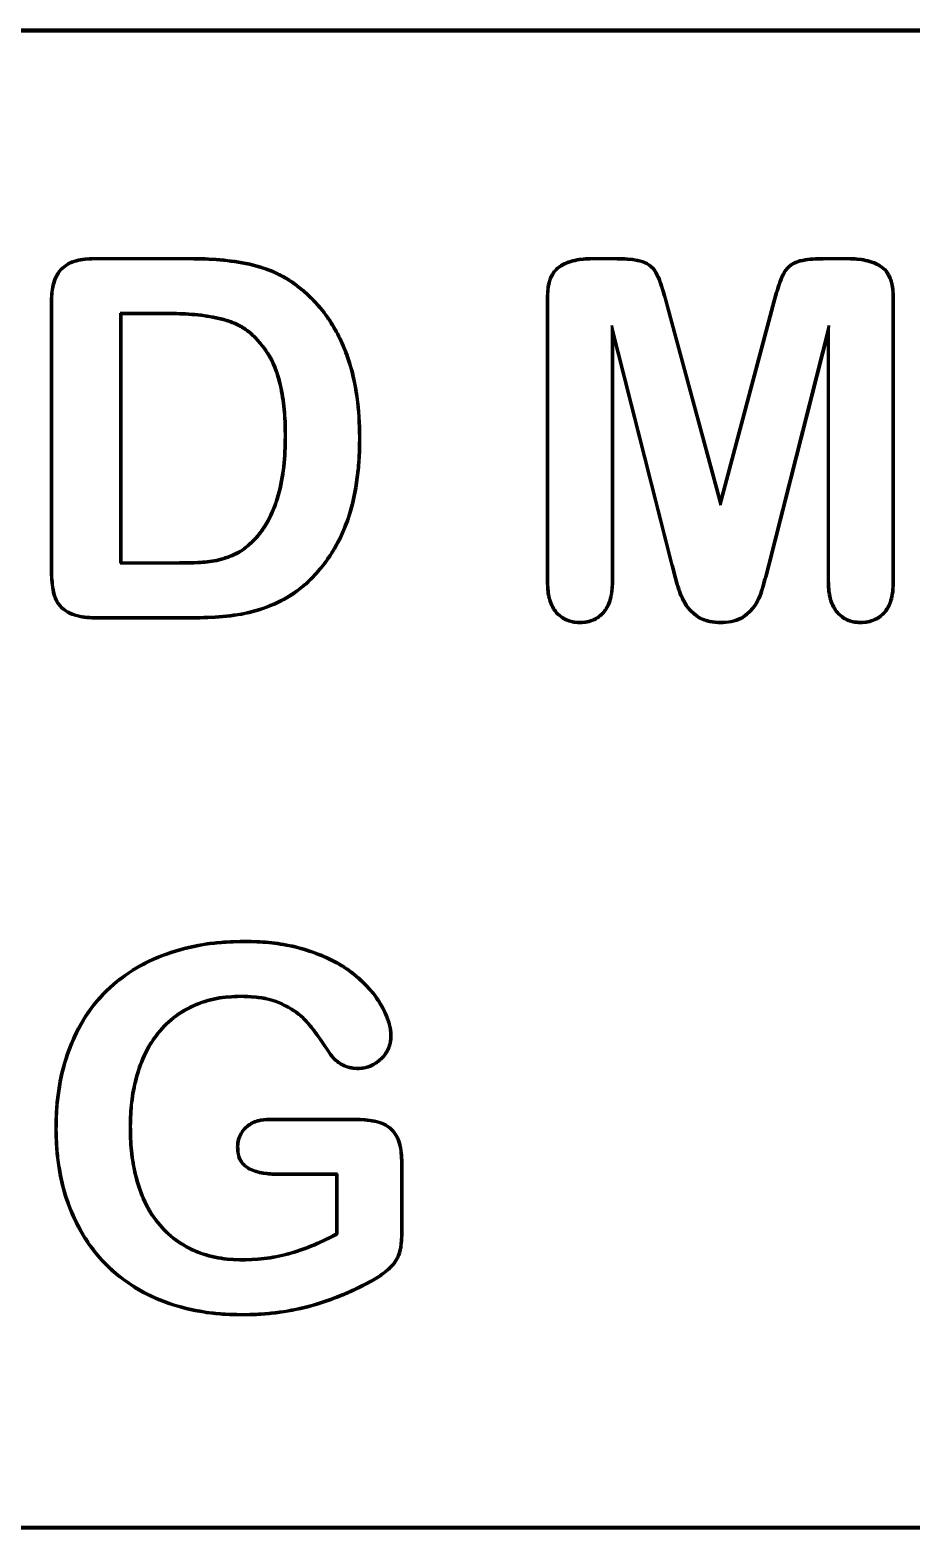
# Model space of a CAD drawing. Header units: millimetres. Extents: x 3 to 1148, y 20 to 725.
# Drawn here: x 216.79 to 225.03, y 134.83 to 148.83 of the extents above; entities that cross this region are included whole.
import ezdxf

# ---------------------------------------------------------------- set-up
doc = ezdxf.new("R2010")
doc.units = ezdxf.units.MM
doc.header["$LTSCALE"] = 1.333333
doc.layers.add('Visible (ANSI)', color=7, linetype='Continuous', lineweight=50)
doc.layers.add('Visible Narrow (ANSI)', color=7, linetype='Continuous', lineweight=35)

msp = doc.modelspace()

# ---------------------------------------------------------------- linework, layer by layer
at = {"layer": 'Visible (ANSI)'}
for p, q in [((231.098, 148.825), (195.098, 148.825)), ((231.098, 148.812), (195.098, 148.812)), ((217.394, 146.694), (218.291, 146.694)), ((217.394, 146.685), (217.394, 146.694)), ((217.394, 146.685), (218.291, 146.685)), ((222.05, 146.694), (222.26, 146.694)), ((222.051, 146.685), (222.05, 146.694)), ((222.051, 146.685), (222.26, 146.685)), ((224.232, 146.694), (224.443, 146.694)), ((224.233, 146.685), (224.443, 146.685)), ((224.443, 146.685), (224.443, 146.694)), ((219.341, 146.39), (219.347, 146.397)), ((221.629, 143.666), (221.629, 146.321)), ((221.638, 146.321), (221.629, 146.321)), ((221.638, 143.666), (221.638, 146.321)), ((224.858, 146.321), (224.867, 146.321)), ((224.858, 146.321), (224.858, 143.666)), ((224.867, 146.321), (224.867, 143.666)), ((216.992, 143.806), (216.992, 146.276)), ((217.001, 146.275), (216.992, 146.276)), ((217.001, 143.806), (217.001, 146.275)), ((217.639, 146.178), (217.639, 143.841)), ((218.106, 146.178), (217.639, 146.178)), ((217.639, 146.178), (217.648, 146.169)), ((218.106, 146.169), (217.648, 146.169)), ((217.648, 146.169), (217.648, 143.85)), ((222.746, 146.245), (223.248, 144.385)), ((222.755, 146.248), (223.248, 144.419)), ((223.248, 144.419), (223.735, 146.248)), ((223.248, 144.385), (223.744, 146.245)), ((222.233, 146.064), (222.242, 145.994)), ((222.233, 146.064), (222.233, 143.668)), ((222.795, 143.849), (222.233, 146.064)), ((224.263, 146.064), (223.701, 143.849)), ((224.263, 146.064), (224.254, 145.994)), ((224.263, 143.668), (224.263, 146.064)), ((222.787, 143.847), (222.242, 145.994)), ((222.242, 145.994), (222.242, 143.668)), ((224.254, 145.994), (223.71, 143.847)), ((224.254, 143.668), (224.254, 145.994)), ((219.188, 145.023), (219.179, 145.023)), ((219.871, 145.018), (219.879, 145.018)), ((223.248, 144.385), (223.248, 144.419)), ((218.836, 144.004), (218.831, 144.011)), ((217.639, 143.841), (217.648, 143.85)), ((217.639, 143.841), (218.174, 143.841)), ((217.648, 143.85), (218.174, 143.85)), ((222.795, 143.849), (222.787, 143.847)), ((219.369, 143.65), (219.375, 143.643)), ((221.638, 143.666), (221.629, 143.666)), ((222.233, 143.668), (222.242, 143.668)), ((224.263, 143.668), (224.254, 143.668)), ((224.858, 143.666), (224.867, 143.666)), ((218.315, 143.334), (217.425, 143.334)), ((218.315, 143.325), (217.425, 143.325)), ((221.934, 143.29), (221.934, 143.281)), ((223.248, 143.29), (223.248, 143.281)), ((224.557, 143.29), (224.557, 143.281)), ((218.805, 140.304), (218.805, 140.313)), ((218.764, 139.796), (218.764, 139.788)), ((220.163, 139.425), (220.172, 139.425)), ((219.61, 139.252), (219.602, 139.247)), ((219.854, 139.122), (219.853, 139.114)), ((219.036, 138.65), (219.811, 138.65)), ((219.037, 138.641), (219.036, 138.65)), ((219.037, 138.641), (219.811, 138.641)), ((217.044, 138.563), (217.036, 138.563)), ((217.727, 138.58), (217.736, 138.58)), ((218.742, 138.384), (218.733, 138.384)), ((220.264, 138.241), (220.273, 138.241)), ((220.264, 138.241), (220.264, 137.593)), ((220.273, 138.241), (220.273, 137.593)), ((219.669, 138.134), (219.125, 138.134)), ((219.661, 138.125), (219.125, 138.125)), ((219.669, 138.134), (219.661, 138.125)), ((219.661, 137.577), (219.661, 138.125)), ((219.669, 137.572), (219.669, 138.134)), ((219.669, 137.572), (219.661, 137.577)), ((218.782, 137.329), (218.782, 137.338)), ((219.983, 137.135), (219.987, 137.128)), ((218.771, 136.821), (218.771, 136.813)), ((195.098, 134.838), (231.098, 134.838)), ((195.098, 134.825), (231.098, 134.825))]:
    msp.add_line(p, q, dxfattribs=at)
for points, knots in [([(216.992, 146.276), (216.994, 146.331), (216.996, 146.388), (217.023, 146.497), (217.045, 146.55), (217.122, 146.632), (217.173, 146.659), (217.281, 146.689), (217.338, 146.692), (217.394, 146.694)], [0, 0, 0, 0, 0.0001671417, 0.0001671417, 0.0003342834, 0.0003342834, 0.0005014251, 0.0005014251, 0.0006685668, 0.0006685668, 0.0006685668, 0.0006685668]), ([(217.001, 146.275), (217.002, 146.331), (217.005, 146.387), (217.031, 146.494), (217.053, 146.546), (217.127, 146.625), (217.177, 146.651), (217.283, 146.681), (217.338, 146.683), (217.394, 146.685)], [0, 0, 0, 0, 0.0001638479, 0.0001638479, 0.0003278257, 0.0003278257, 0.0004918036, 0.0004918036, 0.0006556486, 0.0006556486, 0.0006556486, 0.0006556486]), ([(218.291, 146.694), (218.385, 146.693), (218.478, 146.691), (218.664, 146.674), (218.757, 146.662), (218.94, 146.621), (219.029, 146.591), (219.155, 146.53), (219.196, 146.507), (219.273, 146.455), (219.31, 146.426), (219.347, 146.397)], [0, 0, 0, 0, 0.000280817, 0.000280817, 0.000561634, 0.000561634, 0.000842451, 0.000842451, 0.00098286, 0.00098286, 0.001123268, 0.001123268, 0.001123268, 0.001123268]), ([(218.291, 146.685), (218.385, 146.684), (218.478, 146.682), (218.663, 146.666), (218.756, 146.653), (218.937, 146.613), (219.026, 146.583), (219.151, 146.522), (219.191, 146.499), (219.268, 146.448), (219.305, 146.419), (219.341, 146.39)], [0, 0, 0, 0, 0.000279312, 0.000279312, 0.000558687, 0.000558687, 0.000838062, 0.000838062, 0.000977749, 0.000977749, 0.001117169, 0.001117169, 0.001117169, 0.001117169]), ([(221.629, 146.321), (221.631, 146.375), (221.633, 146.43), (221.658, 146.508), (221.669, 146.533), (221.698, 146.579), (221.717, 146.599), (221.783, 146.646), (221.836, 146.665), (221.942, 146.69), (221.996, 146.692), (222.05, 146.694)], [0, 0, 0, 0, 0.0001606326, 0.0001606326, 0.0002409488, 0.0002409488, 0.0003212651, 0.0003212651, 0.0004818977, 0.0004818977, 0.0006425302, 0.0006425302, 0.0006425302, 0.0006425302]), ([(221.638, 146.321), (221.64, 146.375), (221.642, 146.429), (221.666, 146.505), (221.677, 146.529), (221.705, 146.574), (221.723, 146.592), (221.787, 146.638), (221.838, 146.657), (221.943, 146.681), (221.996, 146.684), (222.051, 146.685)], [0, 0, 0, 0, 0.0001570129, 0.0001570129, 0.0002355794, 0.0002355794, 0.0003141458, 0.0003141458, 0.0004712787, 0.0004712787, 0.0006282972, 0.0006282972, 0.0006282972, 0.0006282972]), ([(222.26, 146.694), (222.324, 146.693), (222.388, 146.692), (222.482, 146.676), (222.513, 146.669), (222.571, 146.644), (222.598, 146.625), (222.64, 146.578), (222.656, 146.549), (222.681, 146.491), (222.691, 146.461), (222.721, 146.37), (222.738, 146.309), (222.755, 146.248)], [0, 0, 0, 0, 0.0001907903, 0.0001907903, 0.0002861854, 0.0002861854, 0.0003815806, 0.0003815806, 0.0004769757, 0.0004769757, 0.0005723709, 0.0005723709, 0.0007631612, 0.0007631612, 0.0007631612, 0.0007631612]), ([(222.26, 146.685), (222.324, 146.684), (222.387, 146.684), (222.48, 146.668), (222.511, 146.661), (222.567, 146.636), (222.592, 146.618), (222.633, 146.573), (222.648, 146.545), (222.673, 146.488), (222.683, 146.458), (222.713, 146.368), (222.73, 146.307), (222.746, 146.245), (222.746, 146.245), (222.746, 146.245), (222.746, 146.245), (222.746, 146.245), (222.746, 146.245), (222.746, 146.245)], [0, 0, 0, 0, 0.00018798, 0.00018798, 0.0002819967, 0.0002819967, 0.0003760133, 0.0003760133, 0.00047003, 0.00047003, 0.0005640466, 0.0005640466, 0.00075208, 0.00075208, 0.00075208, 0.000752094, 0.000752094, 0.000752094, 0.0007521081, 0.0007521081, 0.0007521081, 0.0007521081]), ([(223.735, 146.248), (223.752, 146.309), (223.769, 146.371), (223.799, 146.461), (223.809, 146.492), (223.835, 146.55), (223.851, 146.578), (223.893, 146.626), (223.92, 146.644), (223.979, 146.67), (224.01, 146.677), (224.105, 146.692), (224.169, 146.693), (224.232, 146.694)], [0, 0, 0, 0, 0.0001915634, 0.0001915634, 0.0002873451, 0.0002873451, 0.0003831268, 0.0003831268, 0.0004789085, 0.0004789085, 0.0005746902, 0.0005746902, 0.0007662536, 0.0007662536, 0.0007662536, 0.0007662536]), ([(223.744, 146.245), (223.744, 146.245), (223.744, 146.245), (223.744, 146.245), (223.744, 146.245), (223.744, 146.245), (223.744, 146.245), (223.76, 146.307), (223.777, 146.368), (223.807, 146.458), (223.818, 146.489), (223.842, 146.546), (223.858, 146.573), (223.899, 146.619), (223.925, 146.637), (223.981, 146.661), (224.012, 146.668), (224.105, 146.684), (224.169, 146.684), (224.233, 146.685)], [0, 0, 0, 0, 0.0000000141, 0.0000000141, 0.0000000141, 0.0000000282, 0.0000000282, 0.0000000282, 0.0001887838, 0.0001887838, 0.0002831616, 0.0002831616, 0.0003775393, 0.0003775393, 0.0004719171, 0.0004719171, 0.0005662949, 0.0005662949, 0.0007549961, 0.0007549961, 0.0007549961, 0.0007549961]), ([(224.443, 146.694), (224.497, 146.692), (224.552, 146.69), (224.659, 146.666), (224.711, 146.647), (224.778, 146.599), (224.798, 146.58), (224.826, 146.533), (224.838, 146.508), (224.854, 146.456), (224.86, 146.429), (224.865, 146.375), (224.866, 146.348), (224.867, 146.321)], [0, 0, 0, 0, 0.0001623342, 0.0001623342, 0.0003246683, 0.0003246683, 0.0004058354, 0.0004058354, 0.0004870025, 0.0004870025, 0.0005681695, 0.0005681695, 0.0006493366, 0.0006493366, 0.0006493366, 0.0006493366]), ([(224.443, 146.685), (224.497, 146.684), (224.551, 146.681), (224.656, 146.657), (224.708, 146.639), (224.772, 146.592), (224.791, 146.574), (224.818, 146.53), (224.83, 146.505), (224.845, 146.454), (224.851, 146.428), (224.857, 146.375), (224.857, 146.348), (224.858, 146.321)], [0, 0, 0, 0, 0.0001588938, 0.0001588938, 0.0003179033, 0.0003179033, 0.000397408, 0.000397408, 0.0004769128, 0.0004769128, 0.0005564176, 0.0005564176, 0.0006357927, 0.0006357927, 0.0006357927, 0.0006357927]), ([(219.341, 146.39), (219.389, 146.348), (219.435, 146.304), (219.519, 146.21), (219.557, 146.16), (219.627, 146.054), (219.659, 145.999), (219.714, 145.886), (219.737, 145.826), (219.8, 145.647), (219.827, 145.523), (219.864, 145.272), (219.869, 145.145), (219.871, 145.018)], [0, 0, 0, 0, 0.000188355, 0.000188355, 0.000376975, 0.000376975, 0.000565596, 0.000565596, 0.000754216, 0.000754216, 0.001131457, 0.001131457, 0.001508595, 0.001508595, 0.001508595, 0.001508595]), ([(219.347, 146.397), (219.394, 146.354), (219.441, 146.311), (219.526, 146.216), (219.564, 146.165), (219.635, 146.059), (219.666, 146.003), (219.722, 145.889), (219.745, 145.83), (219.809, 145.649), (219.836, 145.524), (219.873, 145.273), (219.878, 145.145), (219.879, 145.018)], [0, 0, 0, 0, 0.000189517, 0.000189517, 0.000379033, 0.000379033, 0.00056855, 0.00056855, 0.000758067, 0.000758067, 0.0011371, 0.0011371, 0.001516134, 0.001516134, 0.001516134, 0.001516134]), ([(219.188, 145.023), (219.188, 145.023), (219.188, 145.023), (219.188, 145.023), (219.188, 145.099), (219.186, 145.176), (219.173, 145.329), (219.162, 145.406), (219.131, 145.556), (219.109, 145.631), (219.046, 145.772), (219.003, 145.837), (218.929, 145.927), (218.903, 145.955), (218.845, 146.007), (218.814, 146.03), (218.747, 146.07), (218.712, 146.087), (218.639, 146.113), (218.601, 146.123), (218.489, 146.149), (218.413, 146.161), (218.26, 146.175), (218.183, 146.177), (218.106, 146.178), (218.106, 146.178), (218.106, 146.178), (218.106, 146.178)], [0, 0, 0, 0, 0.000000097, 0.000000097, 0.000000097, 0.000229078, 0.000229078, 0.00045806, 0.00045806, 0.000687041, 0.000687041, 0.000916022, 0.000916022, 0.001030513, 0.001030513, 0.001145004, 0.001145004, 0.001259494, 0.001259494, 0.001373985, 0.001373985, 0.001602966, 0.001602966, 0.001831948, 0.001831948, 0.001831948, 0.001832006, 0.001832006, 0.001832006, 0.001832006]), ([(219.179, 145.023), (219.179, 145.099), (219.177, 145.176), (219.164, 145.328), (219.154, 145.404), (219.123, 145.554), (219.101, 145.628), (219.038, 145.768), (218.996, 145.832), (218.923, 145.921), (218.897, 145.949), (218.84, 146), (218.809, 146.023), (218.743, 146.062), (218.709, 146.079), (218.636, 146.104), (218.599, 146.114), (218.487, 146.14), (218.412, 146.152), (218.259, 146.166), (218.183, 146.168), (218.106, 146.169)], [0, 0, 0, 0, 0.000227262, 0.000227262, 0.000454523, 0.000454523, 0.000681785, 0.000681785, 0.000909046, 0.000909046, 0.001022677, 0.001022677, 0.001136308, 0.001136308, 0.001249938, 0.001249938, 0.001363569, 0.001363569, 0.001590831, 0.001590831, 0.001818092, 0.001818092, 0.001818092, 0.001818092]), ([(218.831, 144.011), (218.865, 144.042), (218.899, 144.073), (218.957, 144.144), (218.983, 144.182), (219.053, 144.302), (219.088, 144.388), (219.138, 144.565), (219.154, 144.656), (219.175, 144.838), (219.178, 144.931), (219.179, 145.023)], [0, 0, 0, 0, 0.000137272, 0.000137272, 0.000274544, 0.000274544, 0.000549087, 0.000549087, 0.000823631, 0.000823631, 0.001098175, 0.001098175, 0.001098175, 0.001098175]), ([(218.836, 144.004), (218.836, 144.004), (218.837, 144.004), (218.837, 144.004), (218.871, 144.035), (218.905, 144.067), (218.965, 144.139), (218.99, 144.178), (219.061, 144.298), (219.096, 144.385), (219.146, 144.563), (219.163, 144.654), (219.184, 144.838), (219.187, 144.93), (219.188, 145.022), (219.188, 145.022), (219.188, 145.022), (219.188, 145.023)], [0, 0, 0, 0, 0.000000205, 0.000000205, 0.000000205, 0.000138389, 0.000138389, 0.000276573, 0.000276573, 0.00055294, 0.00055294, 0.000829307, 0.000829307, 0.001105675, 0.001105675, 0.001105675, 0.001105772, 0.001105772, 0.001105772, 0.001105772]), ([(219.871, 145.018), (219.87, 144.955), (219.869, 144.892), (219.862, 144.767), (219.856, 144.704), (219.832, 144.518), (219.807, 144.394), (219.729, 144.156), (219.676, 144.042), (219.576, 143.883), (219.539, 143.833), (219.459, 143.737), (219.415, 143.693), (219.369, 143.65)], [0, 0, 0, 0, 0.0001875, 0.0001875, 0.000375104, 0.000375104, 0.000750312, 0.000750312, 0.001125519, 0.001125519, 0.001313123, 0.001313123, 0.001500424, 0.001500424, 0.001500424, 0.001500424]), ([(219.879, 145.018), (219.878, 144.955), (219.878, 144.892), (219.871, 144.766), (219.865, 144.704), (219.84, 144.516), (219.815, 144.392), (219.738, 144.153), (219.684, 144.038), (219.583, 143.878), (219.546, 143.828), (219.465, 143.731), (219.42, 143.687), (219.375, 143.643)], [0, 0, 0, 0, 0.00018848, 0.00018848, 0.000376961, 0.000376961, 0.000753922, 0.000753922, 0.001130883, 0.001130883, 0.001319363, 0.001319363, 0.001507844, 0.001507844, 0.001507844, 0.001507844]), ([(218.174, 143.85), (218.231, 143.851), (218.289, 143.851), (218.404, 143.855), (218.462, 143.859), (218.576, 143.881), (218.631, 143.897), (218.711, 143.931), (218.737, 143.944), (218.786, 143.974), (218.809, 143.992), (218.831, 144.011)], [0, 0, 0, 0, 0.0001729602, 0.0001729602, 0.0003459204, 0.0003459204, 0.0005188806, 0.0005188806, 0.0006053607, 0.0006053607, 0.0006918408, 0.0006918408, 0.0006918408, 0.0006918408]), ([(218.174, 143.841), (218.174, 143.841), (218.174, 143.841), (218.174, 143.841), (218.174, 143.841), (218.174, 143.841), (218.174, 143.841), (218.232, 143.842), (218.289, 143.842), (218.405, 143.846), (218.463, 143.85), (218.578, 143.872), (218.634, 143.889), (218.715, 143.923), (218.741, 143.936), (218.791, 143.967), (218.814, 143.986), (218.836, 144.004), (218.836, 144.004), (218.836, 144.004), (218.836, 144.004)], [0, 0, 0, 0, 0.0000000149, 0.0000000149, 0.0000000149, 0.0000000298, 0.0000000298, 0.0000000298, 0.0001744661, 0.0001744661, 0.0003489024, 0.0003489024, 0.0005233388, 0.0005233388, 0.0006105569, 0.0006105569, 0.0006977751, 0.0006977751, 0.0006977751, 0.0006979823, 0.0006979823, 0.0006979823, 0.0006979823]), ([(217.425, 143.325), (217.393, 143.326), (217.361, 143.326), (217.298, 143.332), (217.266, 143.338), (217.204, 143.353), (217.174, 143.364), (217.119, 143.396), (217.094, 143.416), (217.053, 143.464), (217.037, 143.493), (217.015, 143.553), (217.01, 143.584), (216.995, 143.678), (216.993, 143.742), (216.992, 143.806)], [0, 0, 0, 0, 0.000093918, 0.000093918, 0.000187836, 0.000187836, 0.0002817541, 0.0002817541, 0.0003756721, 0.0003756721, 0.0004695901, 0.0004695901, 0.0005635081, 0.0005635081, 0.0007513442, 0.0007513442, 0.0007513442, 0.0007513442]), ([(217.425, 143.334), (217.393, 143.334), (217.361, 143.335), (217.299, 143.341), (217.268, 143.346), (217.207, 143.361), (217.178, 143.372), (217.124, 143.403), (217.1, 143.423), (217.06, 143.469), (217.045, 143.496), (217.024, 143.555), (217.018, 143.586), (217.004, 143.679), (217.002, 143.742), (217.001, 143.806)], [0, 0, 0, 0, 0.0000921521, 0.0000921521, 0.0001843693, 0.0001843693, 0.0002765865, 0.0002765865, 0.0003688038, 0.0003688038, 0.000461021, 0.000461021, 0.0005532382, 0.0005532382, 0.0007376052, 0.0007376052, 0.0007376052, 0.0007376052]), ([(223.248, 143.281), (223.215, 143.283), (223.181, 143.285), (223.116, 143.299), (223.084, 143.31), (223.025, 143.343), (222.998, 143.364), (222.951, 143.411), (222.93, 143.437), (222.879, 143.524), (222.857, 143.588), (222.821, 143.717), (222.804, 143.782), (222.787, 143.847)], [0, 0, 0, 0, 0.0000997678, 0.0000997678, 0.0001995356, 0.0001995356, 0.0002993033, 0.0002993033, 0.0003990711, 0.0003990711, 0.0005986067, 0.0005986067, 0.0007981422, 0.0007981422, 0.0007981422, 0.0007981422]), ([(223.248, 143.29), (223.215, 143.291), (223.182, 143.293), (223.118, 143.307), (223.087, 143.318), (223.03, 143.35), (223.004, 143.37), (222.957, 143.417), (222.937, 143.442), (222.888, 143.528), (222.865, 143.591), (222.829, 143.719), (222.813, 143.784), (222.795, 143.849)], [0, 0, 0, 0, 0.0000982468, 0.0000982468, 0.0001967649, 0.0001967649, 0.0002952829, 0.0002952829, 0.0003938009, 0.0003938009, 0.000590837, 0.000590837, 0.000787785, 0.000787785, 0.000787785, 0.000787785]), ([(223.701, 143.849), (223.684, 143.784), (223.667, 143.719), (223.63, 143.59), (223.613, 143.524), (223.562, 143.44), (223.54, 143.415), (223.494, 143.367), (223.468, 143.347), (223.411, 143.316), (223.379, 143.305), (223.315, 143.292), (223.282, 143.291), (223.248, 143.29)], [0, 0, 0, 0, 0.0001990806, 0.0001990806, 0.0003981612, 0.0003981612, 0.0004977015, 0.0004977015, 0.0005972419, 0.0005972419, 0.0006967822, 0.0006967822, 0.0007960496, 0.0007960496, 0.0007960496, 0.0007960496]), ([(223.71, 143.847), (223.693, 143.782), (223.676, 143.717), (223.638, 143.587), (223.622, 143.521), (223.569, 143.435), (223.547, 143.409), (223.5, 143.361), (223.473, 143.339), (223.414, 143.308), (223.382, 143.297), (223.315, 143.284), (223.282, 143.282), (223.248, 143.281)], [0, 0, 0, 0, 0.0002018882, 0.0002018882, 0.0004037764, 0.0004037764, 0.0005047205, 0.0005047205, 0.0006056646, 0.0006056646, 0.0007066086, 0.0007066086, 0.0008075527, 0.0008075527, 0.0008075527, 0.0008075527]), ([(219.369, 143.65), (219.333, 143.619), (219.296, 143.59), (219.219, 143.538), (219.179, 143.514), (219.054, 143.45), (218.965, 143.416), (218.693, 143.345), (218.502, 143.336), (218.315, 143.334)], [0, 0, 0, 0, 0.00013983, 0.00013983, 0.000279961, 0.000279961, 0.000560224, 0.000560224, 0.001120702, 0.001120702, 0.001120702, 0.001120702]), ([(219.375, 143.643), (219.339, 143.613), (219.302, 143.583), (219.224, 143.53), (219.183, 143.506), (219.057, 143.441), (218.968, 143.408), (218.694, 143.336), (218.503, 143.327), (218.315, 143.325)], [0, 0, 0, 0, 0.00014087, 0.00014087, 0.00028174, 0.00028174, 0.000563479, 0.000563479, 0.001126958, 0.001126958, 0.001126958, 0.001126958]), ([(221.934, 143.281), (221.911, 143.283), (221.888, 143.284), (221.843, 143.293), (221.821, 143.301), (221.758, 143.331), (221.722, 143.362), (221.669, 143.438), (221.652, 143.483), (221.633, 143.573), (221.631, 143.62), (221.629, 143.666)], [0, 0, 0, 0, 0.0000684591, 0.0000684591, 0.0001369183, 0.0001369183, 0.0002738365, 0.0002738365, 0.0004107548, 0.0004107548, 0.0005476731, 0.0005476731, 0.0005476731, 0.0005476731]), ([(221.934, 143.29), (221.911, 143.291), (221.889, 143.293), (221.845, 143.301), (221.824, 143.309), (221.763, 143.339), (221.728, 143.368), (221.677, 143.442), (221.661, 143.485), (221.641, 143.574), (221.64, 143.62), (221.638, 143.666)], [0, 0, 0, 0, 0.0000663283, 0.0000663283, 0.0001330949, 0.0001330949, 0.0002666282, 0.0002666282, 0.0004001614, 0.0004001614, 0.0005335579, 0.0005335579, 0.0005335579, 0.0005335579]), ([(222.242, 143.668), (222.24, 143.621), (222.238, 143.574), (222.218, 143.483), (222.202, 143.438), (222.148, 143.362), (222.112, 143.33), (222.049, 143.3), (222.027, 143.292), (221.981, 143.284), (221.958, 143.283), (221.934, 143.281)], [0, 0, 0, 0, 0.0001390546, 0.0001390546, 0.0002781093, 0.0002781093, 0.0004171639, 0.0004171639, 0.0004866912, 0.0004866912, 0.0005562186, 0.0005562186, 0.0005562186, 0.0005562186]), ([(222.233, 143.668), (222.232, 143.621), (222.23, 143.575), (222.21, 143.486), (222.194, 143.442), (222.142, 143.368), (222.107, 143.338), (222.046, 143.308), (222.024, 143.301), (221.98, 143.293), (221.957, 143.291), (221.934, 143.29)], [0, 0, 0, 0, 0.0001357808, 0.0001357808, 0.000271689, 0.000271689, 0.0004075973, 0.0004075973, 0.0004755514, 0.0004755514, 0.0005430623, 0.0005430623, 0.0005430623, 0.0005430623]), ([(224.557, 143.281), (224.534, 143.283), (224.511, 143.284), (224.466, 143.293), (224.444, 143.301), (224.382, 143.333), (224.346, 143.364), (224.294, 143.441), (224.277, 143.485), (224.258, 143.575), (224.256, 143.622), (224.254, 143.668)], [0, 0, 0, 0, 0.0000684042, 0.0000684042, 0.0001368085, 0.0001368085, 0.000273617, 0.000273617, 0.0004104255, 0.0004104255, 0.000547234, 0.000547234, 0.000547234, 0.000547234]), ([(224.557, 143.29), (224.534, 143.291), (224.512, 143.293), (224.468, 143.302), (224.447, 143.309), (224.387, 143.34), (224.353, 143.371), (224.302, 143.444), (224.286, 143.488), (224.267, 143.576), (224.265, 143.622), (224.263, 143.668)], [0, 0, 0, 0, 0.0000662464, 0.0000662464, 0.0001329347, 0.0001329347, 0.0002663113, 0.0002663113, 0.0003996878, 0.0003996878, 0.0005329344, 0.0005329344, 0.0005329344, 0.0005329344]), ([(224.867, 143.666), (224.865, 143.619), (224.863, 143.572), (224.843, 143.481), (224.827, 143.436), (224.772, 143.36), (224.735, 143.329), (224.672, 143.299), (224.65, 143.292), (224.604, 143.284), (224.58, 143.283), (224.557, 143.281)], [0, 0, 0, 0, 0.0001392389, 0.0001392389, 0.0002784778, 0.0002784778, 0.0004177167, 0.0004177167, 0.0004873362, 0.0004873362, 0.0005569556, 0.0005569556, 0.0005569556, 0.0005569556]), ([(224.858, 143.666), (224.857, 143.619), (224.854, 143.573), (224.835, 143.484), (224.819, 143.44), (224.766, 143.367), (224.73, 143.337), (224.669, 143.308), (224.647, 143.301), (224.603, 143.293), (224.58, 143.291), (224.557, 143.29)], [0, 0, 0, 0, 0.0001359504, 0.0001359504, 0.0002720331, 0.0002720331, 0.0004081159, 0.0004081159, 0.0004761573, 0.0004761573, 0.0005437513, 0.0005437513, 0.0005437513, 0.0005437513]), ([(217.036, 138.563), (217.037, 138.621), (217.038, 138.68), (217.046, 138.797), (217.052, 138.856), (217.078, 139.03), (217.105, 139.145), (217.182, 139.367), (217.231, 139.475), (217.353, 139.676), (217.426, 139.769), (217.595, 139.933), (217.689, 140.005), (217.891, 140.124), (218, 140.172), (218.223, 140.246), (218.338, 140.273), (218.512, 140.298), (218.571, 140.303), (218.688, 140.31), (218.747, 140.311), (218.805, 140.313)], [0, 0, 0, 0, 0.00017571, 0.00017571, 0.000351421, 0.000351421, 0.000702841, 0.000702841, 0.001054262, 0.001054262, 0.001405682, 0.001405682, 0.001757103, 0.001757103, 0.002108523, 0.002108523, 0.002459944, 0.002459944, 0.002635654, 0.002635654, 0.002811365, 0.002811365, 0.002811365, 0.002811365]), ([(217.044, 138.563), (217.046, 138.621), (217.047, 138.68), (217.054, 138.797), (217.061, 138.855), (217.087, 139.028), (217.114, 139.143), (217.19, 139.364), (217.239, 139.471), (217.36, 139.671), (217.433, 139.763), (217.6, 139.926), (217.694, 139.998), (217.895, 140.116), (218.003, 140.164), (218.225, 140.238), (218.339, 140.264), (218.513, 140.289), (218.571, 140.295), (218.688, 140.302), (218.747, 140.303), (218.805, 140.304)], [0, 0, 0, 0, 0.000174675, 0.000174675, 0.000349532, 0.000349532, 0.000699245, 0.000699245, 0.001048959, 0.001048959, 0.001398672, 0.001398672, 0.001748386, 0.001748386, 0.002098099, 0.002098099, 0.002447813, 0.002447813, 0.00262267, 0.00262267, 0.002797364, 0.002797364, 0.002797364, 0.002797364]), ([(218.805, 140.313), (218.88, 140.311), (218.954, 140.31), (219.102, 140.296), (219.175, 140.284), (219.32, 140.252), (219.391, 140.23), (219.53, 140.178), (219.598, 140.148), (219.793, 140.041), (219.909, 139.944), (220.049, 139.771), (220.088, 139.707), (220.133, 139.605), (220.147, 139.571), (220.166, 139.499), (220.17, 139.462), (220.172, 139.425)], [0, 0, 0, 0, 0.000220388, 0.000220388, 0.000440776, 0.000440776, 0.000661164, 0.000661164, 0.000881552, 0.000881552, 0.001322328, 0.001322328, 0.001542716, 0.001542716, 0.001652911, 0.001652911, 0.001763105, 0.001763105, 0.001763105, 0.001763105]), ([(218.805, 140.304), (218.88, 140.303), (218.953, 140.301), (219.1, 140.287), (219.174, 140.275), (219.318, 140.243), (219.388, 140.222), (219.527, 140.17), (219.594, 140.14), (219.788, 140.034), (219.903, 139.937), (220.042, 139.766), (220.08, 139.703), (220.125, 139.602), (220.139, 139.568), (220.158, 139.498), (220.161, 139.462), (220.163, 139.425)], [0, 0, 0, 0, 0.000218578, 0.000218578, 0.000437316, 0.000437316, 0.000656054, 0.000656054, 0.000874793, 0.000874793, 0.001312269, 0.001312269, 0.001531007, 0.001531007, 0.001640377, 0.001640377, 0.001749226, 0.001749226, 0.001749226, 0.001749226]), ([(218.764, 139.796), (218.764, 139.796), (218.764, 139.796), (218.763, 139.796), (218.689, 139.794), (218.613, 139.791), (218.465, 139.763), (218.392, 139.74), (218.255, 139.679), (218.189, 139.64), (218.071, 139.546), (218.018, 139.492), (217.927, 139.372), (217.888, 139.306), (217.825, 139.17), (217.8, 139.098), (217.762, 138.953), (217.748, 138.879), (217.731, 138.73), (217.729, 138.655), (217.727, 138.58), (217.727, 138.58), (217.727, 138.58), (217.727, 138.58)], [0, 0, 0, 0, 0.000000203, 0.000000203, 0.000000203, 0.000223179, 0.000223179, 0.000446155, 0.000446155, 0.00066913, 0.00066913, 0.000892106, 0.000892106, 0.001115081, 0.001115081, 0.001338057, 0.001338057, 0.001561032, 0.001561032, 0.001784008, 0.001784008, 0.001784008, 0.001784168, 0.001784168, 0.001784168, 0.001784168]), ([(218.764, 139.788), (218.689, 139.786), (218.614, 139.782), (218.467, 139.754), (218.395, 139.732), (218.259, 139.671), (218.194, 139.633), (218.077, 139.54), (218.025, 139.486), (217.934, 139.367), (217.896, 139.302), (217.834, 139.166), (217.809, 139.096), (217.771, 138.951), (217.757, 138.878), (217.74, 138.729), (217.737, 138.654), (217.736, 138.58)], [0, 0, 0, 0, 0.000221356, 0.000221356, 0.000442712, 0.000442712, 0.000664068, 0.000664068, 0.000885424, 0.000885424, 0.001106781, 0.001106781, 0.001328137, 0.001328137, 0.001549493, 0.001549493, 0.001770849, 0.001770849, 0.001770849, 0.001770849]), ([(219.61, 139.252), (219.562, 139.326), (219.512, 139.399), (219.432, 139.505), (219.405, 139.54), (219.343, 139.605), (219.308, 139.633), (219.197, 139.709), (219.115, 139.747), (218.985, 139.779), (218.941, 139.786), (218.852, 139.795), (218.808, 139.796), (218.764, 139.796), (218.764, 139.796), (218.764, 139.796), (218.764, 139.796)], [0, 0, 0, 0, 0.000266719, 0.000266719, 0.000400326, 0.000400326, 0.000533933, 0.000533933, 0.000801147, 0.000801147, 0.000934754, 0.000934754, 0.001068362, 0.001068362, 0.001068362, 0.001068568, 0.001068568, 0.001068568, 0.001068568]), ([(219.602, 139.247), (219.555, 139.321), (219.505, 139.394), (219.425, 139.5), (219.398, 139.534), (219.337, 139.599), (219.303, 139.626), (219.193, 139.701), (219.112, 139.739), (218.984, 139.771), (218.94, 139.778), (218.852, 139.786), (218.808, 139.787), (218.764, 139.788)], [0, 0, 0, 0, 0.000265066, 0.000265066, 0.0003976, 0.0003976, 0.000530133, 0.000530133, 0.000795199, 0.000795199, 0.000927733, 0.000927733, 0.001060266, 0.001060266, 0.001060266, 0.001060266]), ([(220.172, 139.425), (220.171, 139.404), (220.169, 139.383), (220.162, 139.343), (220.156, 139.323), (220.132, 139.266), (220.107, 139.232), (220.047, 139.175), (220.013, 139.152), (219.955, 139.128), (219.935, 139.122), (219.895, 139.115), (219.874, 139.115), (219.853, 139.114)], [0, 0, 0, 0, 0.0000612487, 0.0000612487, 0.0001224974, 0.0001224974, 0.0002449947, 0.0002449947, 0.0003674921, 0.0003674921, 0.0004287408, 0.0004287408, 0.0004899894, 0.0004899894, 0.0004899894, 0.0004899894]), ([(220.163, 139.425), (220.162, 139.404), (220.161, 139.384), (220.154, 139.345), (220.148, 139.326), (220.124, 139.271), (220.1, 139.238), (220.042, 139.182), (220.008, 139.159), (219.952, 139.136), (219.933, 139.131), (219.894, 139.124), (219.874, 139.123), (219.854, 139.122)], [0, 0, 0, 0, 0.0000590565, 0.0000590565, 0.0001186228, 0.0001186228, 0.0002377554, 0.0002377554, 0.0003568881, 0.0003568881, 0.0004164544, 0.0004164544, 0.0004755273, 0.0004755273, 0.0004755273, 0.0004755273]), ([(219.853, 139.114), (219.829, 139.116), (219.804, 139.117), (219.757, 139.129), (219.733, 139.138), (219.69, 139.161), (219.67, 139.176), (219.634, 139.209), (219.618, 139.228), (219.602, 139.247)], [0, 0, 0, 0, 0.0000727891, 0.0000727891, 0.0001455782, 0.0001455782, 0.0002183673, 0.0002183673, 0.0002911564, 0.0002911564, 0.0002911564, 0.0002911564]), ([(219.854, 139.122), (219.829, 139.124), (219.805, 139.126), (219.759, 139.137), (219.737, 139.146), (219.695, 139.169), (219.675, 139.183), (219.64, 139.215), (219.625, 139.233), (219.61, 139.252)], [0, 0, 0, 0, 0.0000706532, 0.0000706532, 0.0001418, 0.0001418, 0.0002129467, 0.0002129467, 0.0002836214, 0.0002836214, 0.0002836214, 0.0002836214]), ([(218.733, 138.384), (218.734, 138.403), (218.734, 138.422), (218.741, 138.459), (218.748, 138.477), (218.772, 138.529), (218.795, 138.56), (218.854, 138.608), (218.888, 138.626), (218.961, 138.646), (218.999, 138.649), (219.036, 138.65)], [0, 0, 0, 0, 0.000056061, 0.000056061, 0.0001121219, 0.0001121219, 0.0002242438, 0.0002242438, 0.0003363658, 0.0003363658, 0.0004484877, 0.0004484877, 0.0004484877, 0.0004484877]), ([(218.742, 138.384), (218.742, 138.403), (218.743, 138.422), (218.75, 138.457), (218.756, 138.474), (218.779, 138.524), (218.802, 138.554), (218.858, 138.6), (218.891, 138.618), (218.962, 138.638), (218.999, 138.64), (219.037, 138.641)], [0, 0, 0, 0, 0.0000540297, 0.0000540297, 0.0001084142, 0.0001084142, 0.0002171831, 0.0002171831, 0.000325952, 0.000325952, 0.0004345467, 0.0004345467, 0.0004345467, 0.0004345467]), ([(219.811, 138.65), (219.871, 138.65), (219.932, 138.647), (220.021, 138.632), (220.051, 138.626), (220.107, 138.605), (220.134, 138.59), (220.203, 138.532), (220.236, 138.478), (220.269, 138.362), (220.271, 138.301), (220.273, 138.241)], [0, 0, 0, 0, 0.0001799212, 0.0001799212, 0.0002698818, 0.0002698818, 0.0003598424, 0.0003598424, 0.0005397636, 0.0005397636, 0.0007196849, 0.0007196849, 0.0007196849, 0.0007196849]), ([(219.811, 138.641), (219.871, 138.641), (219.931, 138.639), (220.019, 138.624), (220.048, 138.618), (220.103, 138.597), (220.129, 138.583), (220.196, 138.527), (220.228, 138.474), (220.26, 138.361), (220.263, 138.301), (220.264, 138.241)], [0, 0, 0, 0, 0.0001766265, 0.0001766265, 0.0002649584, 0.0002649584, 0.0003532903, 0.0003532903, 0.0005299541, 0.0005299541, 0.0007064947, 0.0007064947, 0.0007064947, 0.0007064947]), ([(218.771, 136.813), (218.713, 136.814), (218.655, 136.815), (218.539, 136.823), (218.482, 136.829), (218.31, 136.856), (218.196, 136.883), (217.868, 136.999), (217.664, 137.122), (217.338, 137.452), (217.218, 137.658), (217.104, 137.987), (217.078, 138.101), (217.052, 138.273), (217.045, 138.331), (217.038, 138.447), (217.037, 138.505), (217.036, 138.563)], [0, 0, 0, 0, 0.000173644, 0.000173644, 0.000347287, 0.000347287, 0.000694574, 0.000694574, 0.001389148, 0.001389148, 0.002083723, 0.002083723, 0.00243101, 0.00243101, 0.002604653, 0.002604653, 0.002778297, 0.002778297, 0.002778297, 0.002778297]), ([(218.771, 136.821), (218.713, 136.823), (218.655, 136.824), (218.54, 136.831), (218.483, 136.838), (218.311, 136.865), (218.198, 136.891), (217.872, 137.007), (217.669, 137.129), (217.345, 137.458), (217.226, 137.662), (217.113, 137.99), (217.087, 138.103), (217.06, 138.274), (217.054, 138.332), (217.047, 138.447), (217.045, 138.505), (217.044, 138.563)], [0, 0, 0, 0, 0.000172628, 0.000172628, 0.000345417, 0.000345417, 0.000690996, 0.000690996, 0.001382155, 0.001382155, 0.002073313, 0.002073313, 0.002418893, 0.002418893, 0.002591682, 0.002591682, 0.00276429, 0.00276429, 0.00276429, 0.00276429]), ([(217.727, 138.58), (217.727, 138.58), (217.727, 138.58), (217.727, 138.58), (217.728, 138.503), (217.73, 138.426), (217.746, 138.272), (217.759, 138.196), (217.813, 137.97), (217.874, 137.824), (218.015, 137.638), (218.069, 137.582), (218.19, 137.485), (218.258, 137.445), (218.4, 137.384), (218.475, 137.362), (218.589, 137.341), (218.628, 137.336), (218.705, 137.331), (218.744, 137.33), (218.782, 137.329), (218.782, 137.329), (218.782, 137.329), (218.782, 137.329)], [0, 0, 0, 0, 0.00000016, 0.00000016, 0.00000016, 0.000229988, 0.000229988, 0.000459817, 0.000459817, 0.000919473, 0.000919473, 0.001149302, 0.001149302, 0.00137913, 0.00137913, 0.001608959, 0.001608959, 0.001723873, 0.001723873, 0.001838787, 0.001838787, 0.001838787, 0.001838965, 0.001838965, 0.001838965, 0.001838965]), ([(217.736, 138.58), (217.737, 138.503), (217.739, 138.426), (217.755, 138.273), (217.767, 138.197), (217.822, 137.973), (217.882, 137.828), (218.021, 137.644), (218.075, 137.589), (218.195, 137.493), (218.262, 137.453), (218.403, 137.392), (218.477, 137.37), (218.591, 137.35), (218.629, 137.345), (218.705, 137.339), (218.744, 137.338), (218.782, 137.338)], [0, 0, 0, 0, 0.000228118, 0.000228118, 0.000456235, 0.000456235, 0.00091247, 0.00091247, 0.001140588, 0.001140588, 0.001368705, 0.001368705, 0.001596823, 0.001596823, 0.001710882, 0.001710882, 0.001824941, 0.001824941, 0.001824941, 0.001824941]), ([(219.125, 138.125), (219.08, 138.126), (219.035, 138.127), (218.947, 138.141), (218.903, 138.15), (218.821, 138.187), (218.785, 138.216), (218.751, 138.274), (218.744, 138.296), (218.735, 138.34), (218.734, 138.362), (218.733, 138.384)], [0, 0, 0, 0, 0.0001336101, 0.0001336101, 0.0002672202, 0.0002672202, 0.0004008303, 0.0004008303, 0.0004676353, 0.0004676353, 0.0005344404, 0.0005344404, 0.0005344404, 0.0005344404]), ([(219.125, 138.134), (219.08, 138.134), (219.036, 138.136), (218.949, 138.149), (218.905, 138.158), (218.826, 138.194), (218.791, 138.222), (218.759, 138.278), (218.752, 138.298), (218.744, 138.34), (218.743, 138.362), (218.742, 138.384)], [0, 0, 0, 0, 0.0001302503, 0.0001302503, 0.0002605529, 0.0002605529, 0.0003908556, 0.0003908556, 0.0004560069, 0.0004560069, 0.0005207978, 0.0005207978, 0.0005207978, 0.0005207978]), ([(218.782, 137.338), (218.859, 137.339), (218.936, 137.343), (219.088, 137.363), (219.163, 137.379), (219.31, 137.423), (219.382, 137.449), (219.524, 137.508), (219.592, 137.542), (219.661, 137.577)], [0, 0, 0, 0, 0.0002297284, 0.0002297284, 0.0004594569, 0.0004594569, 0.0006891853, 0.0006891853, 0.0009189138, 0.0009189138, 0.0009189138, 0.0009189138]), ([(218.782, 137.329), (218.782, 137.329), (218.782, 137.329), (218.782, 137.329), (218.859, 137.331), (218.936, 137.334), (219.089, 137.355), (219.165, 137.371), (219.313, 137.414), (219.385, 137.44), (219.527, 137.5), (219.596, 137.534), (219.665, 137.569), (219.666, 137.57), (219.668, 137.571), (219.669, 137.572)], [0, 0, 0, 0, 0.0000001788, 0.0000001788, 0.0000001788, 0.0002309027, 0.0002309027, 0.0004616266, 0.0004616266, 0.0006923504, 0.0006923504, 0.0009230743, 0.0009230743, 0.0009230743, 0.0009284335, 0.0009284335, 0.0009284335, 0.0009284335]), ([(220.264, 137.593), (220.264, 137.545), (220.262, 137.496), (220.247, 137.402), (220.231, 137.356), (220.179, 137.277), (220.143, 137.244), (220.067, 137.185), (220.025, 137.16), (219.983, 137.135)], [0, 0, 0, 0, 0.000144566, 0.000144566, 0.0002891641, 0.0002891641, 0.0004337622, 0.0004337622, 0.0005781223, 0.0005781223, 0.0005781223, 0.0005781223]), ([(220.273, 137.593), (220.273, 137.545), (220.271, 137.496), (220.255, 137.399), (220.239, 137.352), (220.185, 137.271), (220.149, 137.237), (220.071, 137.178), (220.029, 137.153), (219.987, 137.128)], [0, 0, 0, 0, 0.0001468635, 0.0001468635, 0.000293727, 0.000293727, 0.0004405905, 0.0004405905, 0.000587454, 0.000587454, 0.000587454, 0.000587454]), ([(219.983, 137.135), (219.936, 137.111), (219.889, 137.087), (219.794, 137.041), (219.746, 137.02), (219.599, 136.96), (219.5, 136.925), (219.296, 136.871), (219.192, 136.852), (219.035, 136.833), (218.982, 136.829), (218.877, 136.823), (218.824, 136.822), (218.771, 136.821)], [0, 0, 0, 0, 0.000157499, 0.000157499, 0.000315238, 0.000315238, 0.000630715, 0.000630715, 0.000946192, 0.000946192, 0.00110393, 0.00110393, 0.001261507, 0.001261507, 0.001261507, 0.001261507]), ([(219.987, 137.128), (219.94, 137.104), (219.893, 137.079), (219.798, 137.033), (219.749, 137.012), (219.602, 136.952), (219.502, 136.917), (219.298, 136.863), (219.193, 136.844), (219.036, 136.825), (218.983, 136.82), (218.877, 136.814), (218.824, 136.814), (218.771, 136.813)], [0, 0, 0, 0, 0.000158247, 0.000158247, 0.000316495, 0.000316495, 0.00063299, 0.00063299, 0.000949485, 0.000949485, 0.001107732, 0.001107732, 0.001265979, 0.001265979, 0.001265979, 0.001265979])]:
    msp.add_open_spline(points, degree=3, knots=knots, dxfattribs=at)
at = {"layer": 'Visible Narrow (ANSI)'}
for p, q in [((218.291, 146.685), (218.291, 146.694)), ((222.26, 146.685), (222.26, 146.694)), ((224.233, 146.685), (224.232, 146.694)), ((218.106, 146.178), (218.106, 146.169)), ((222.746, 146.245), (222.755, 146.248)), ((223.744, 146.245), (223.735, 146.248)), ((217.001, 143.806), (216.992, 143.806)), ((218.174, 143.841), (218.174, 143.85)), ((223.701, 143.849), (223.71, 143.847)), ((217.425, 143.334), (217.425, 143.325)), ((218.315, 143.334), (218.315, 143.325)), ((219.811, 138.641), (219.811, 138.65)), ((219.125, 138.134), (219.125, 138.125)), ((220.264, 137.593), (220.273, 137.593))]:
    msp.add_line(p, q, dxfattribs=at)

doc.saveas('drawing.dxf')
